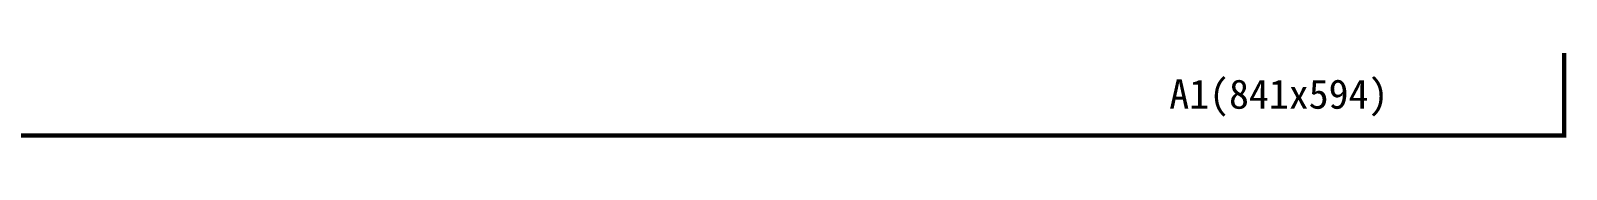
# Model space of a CAD drawing. Extents: x -452079 to 117456, y 3902 to 836955.
# Drawn here: x -261378 to -244074, y 75640 to 76486 of the extents above; entities that cross this region are included whole.
import ezdxf
from ezdxf.enums import TextEntityAlignment as Align

# ---------------------------------------------------------------- set-up
doc = ezdxf.new("R2010")
doc.units = 0
doc.header["$LTSCALE"] = 1000
doc.header["$MEASUREMENT"] = 0
doc.layers.add('0-cxFrame', color=155, linetype='Continuous')
doc.layers.add('0-cxText', color=131, linetype='Continuous', lineweight=25)
doc.styles.add('cx_tuming', font='')
doc.styles.add('cx_tuqian1', font='')
doc.styles.add('黑体', font='', dxfattribs={"height": 12})
doc.styles.get('cx_tuming').set_extended_font_data('SimHei')
doc.styles.get('cx_tuqian1').set_extended_font_data('SimSun')
doc.styles.get('黑体').set_extended_font_data('SimHei')

# ---------------------------------------------------------------- blocks, each defined once
blk = doc.blocks.new('TK22.A1 L(Dragon)')
at = {"layer": '0-cxFrame', "color": 7, "const_width": 0.5}
blk.add_lwpolyline([(0, 0), (-841, 0), (-841, 594), (0, 594)], close=True, dxfattribs=at)
at = {"style": '黑体', "flags": 4}
blk.add_attdef('图幅', text='', height=3.3, dxfattribs=at).set_placement((-40, 3), align=Align.RIGHT)
at = {"layer": '0-cxFrame', "style": '黑体'}
blk.add_text('(841x594)', height=3.3, dxfattribs=at).set_placement((-40, 3))
at = {"layer": '0-cxText', "flags": 4}
for tag, height, style, p in [('建设单位', 3.5, 'cx_tuming', (-45, 240)), ('项目名称', 3.5, 'cx_tuming', (-45, 210)), ('子项名称', 3.5, 'cx_tuming', (-45, 180)), ('工程编号', 3.3, 'cx_tuqian1', (-35, 165)), ('图名1', 3.5, 'cx_tuming', (-45, 87)), ('图名2', 3.5, 'cx_tuming', (-45, 79)), ('图名3', 3.5, 'cx_tuming', (-45, 71)), ('出图日期', 3.3, 'cx_tuqian1', (-39, 60)), ('专业', 3.3, 'cx_tuqian1', (-55, 52)), ('图号', 3.3, 'cx_tuqian1', (-55, 44)), ('版次', 3.3, 'cx_tuqian1', (-20, 44))]:
    blk.add_attdef(tag, text='', height=height, dxfattribs=dict(at, style=style)).set_placement(p, align=Align.MIDDLE)

msp = doc.modelspace()

# ---------------------------------------------------------------- block references
at = {"layer": '0-cxFrame'}
ref = msp.add_blockref('TK22.A1 L(Dragon)', (-244098.56, 75664.62), dxfattribs=dict(at, xscale=100, yscale=100, zscale=100))
ref.add_attrib('图幅', 'A1', dxfattribs={"layer": '0', "height": 330, "style": '黑体'}).set_placement((-248098.56, 75964.62), align=Align.RIGHT)

doc.saveas('drawing.dxf')
